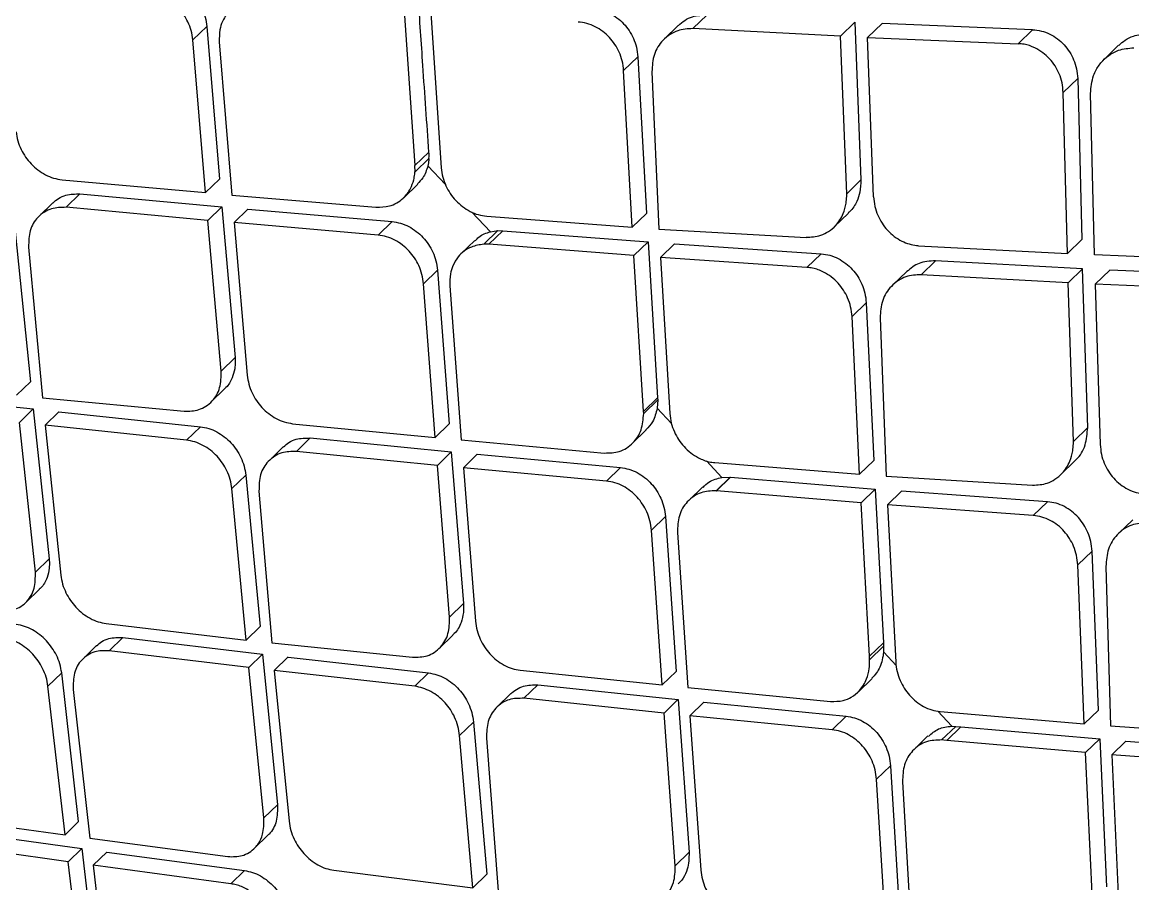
# Model space of a CAD drawing. Extents: x 400 to 501, y 484 to 634.
# Drawn here: x 490.131 to 491.311, y 584.493 to 585.409 of the extents above; entities that cross this region are included whole.
import ezdxf

# ---------------------------------------------------------------- set-up
doc = ezdxf.new("R2010")
doc.units = 0
doc.header["$MEASUREMENT"] = 0
doc.layers.add('DIM', color=3, linetype='Continuous')
doc.layers.add('GEOMETRY', color=3, linetype='Continuous', lineweight=25)

# ---------------------------------------------------------------- blocks, each defined once
blk = doc.blocks.new('2026 GRANDEE')
at = {"layer": 'GEOMETRY', "ltscale": 16}
for p, q in [((40.1119, -11.4192), (40.1232, -11.5837)), ((40.1402, -11.4211), (40.1512, -11.5859)), ((40.4186, -11.438), (40.4337, -11.4233)), ((40.4031, -11.4346), (40.388, -11.4492)), ((40.5754, -11.446), (40.5907, -11.4312)), ((40.5907, -11.4312), (40.5971, -11.5988)), ((40.6043, -11.4473), (40.6196, -11.4325)), ((40.7795, -11.4392), (40.6196, -11.4325)), ((39.9021, -11.4356), (39.8873, -11.45)), ((39.9021, -11.4356), (39.9156, -11.5981)), ((40.5754, -11.446), (40.4186, -11.438)), ((40.582, -11.6135), (40.5754, -11.446)), ((40.7641, -11.4541), (40.7795, -11.4392)), ((39.9008, -11.6124), (39.8873, -11.45)), ((39.9153, -11.4522), (39.9286, -11.6149)), ((40.6043, -11.4473), (40.7641, -11.4541)), ((40.6106, -11.6168), (40.6043, -11.4473)), ((40.871, -11.4557), (40.8556, -11.4707)), ((40.345, -11.4825), (40.3601, -11.4679)), ((40.3601, -11.4679), (40.3692, -11.6346)), ((40.3542, -11.6491), (40.345, -11.4825)), ((40.375, -11.4838), (40.3824, -11.6511)), ((40.8121, -11.5059), (40.8275, -11.491)), ((40.8275, -11.491), (40.8319, -11.6623)), ((40.8166, -11.6772), (40.8121, -11.5059)), ((40.8454, -11.6786), (40.8412, -11.5071)), ((40.1232, -11.5837), (40.1381, -11.5693)), ((40.1233, -11.5904), (40.1381, -11.576)), ((40.1233, -11.5904), (40.1232, -11.5837)), ((40.1557, -11.6036), (40.137, -11.5839)), ((39.7483, -11.5987), (39.9008, -11.6124)), ((39.9008, -11.6124), (39.9156, -11.5981)), ((40.582, -11.6135), (40.5971, -11.5988)), ((40.1113, -11.6178), (40.1262, -11.6033)), ((39.7384, -11.6233), (39.7237, -11.6376)), ((39.7525, -11.628), (39.7672, -11.6137)), ((39.7672, -11.6137), (39.9181, -11.6275)), ((39.9286, -11.6149), (40.0818, -11.6279)), ((39.9033, -11.6419), (39.7525, -11.628)), ((39.9033, -11.6419), (39.9181, -11.6276)), ((39.9181, -11.6275), (39.9321, -11.7878)), ((39.9311, -11.6443), (39.9458, -11.63)), ((39.9458, -11.63), (40.0989, -11.6432)), ((40.2036, -11.6539), (40.1837, -11.6331)), ((40.3542, -11.6491), (40.3692, -11.6346)), ((40.5687, -11.6488), (40.5839, -11.6342)), ((39.9174, -11.8021), (39.9033, -11.6419)), ((40.0841, -11.6576), (39.9311, -11.6443)), ((39.9311, -11.6443), (39.945, -11.8064)), ((40.0841, -11.6576), (40.0989, -11.6432)), ((40.1996, -11.6375), (40.3542, -11.6491)), ((39.6985, -11.6536), (39.7147, -11.8134)), ((40.1965, -11.6672), (40.2114, -11.6528)), ((40.2016, -11.6673), (40.2165, -11.6529)), ((40.2036, -11.6539), (40.2113, -11.6528)), ((40.2113, -11.6528), (40.2165, -11.6529)), ((40.2165, -11.6529), (40.371, -11.6648)), ((40.3824, -11.6511), (40.5388, -11.66)), ((39.7127, -11.6702), (39.7273, -11.8306)), ((40.187, -11.6631), (40.1721, -11.6776)), ((40.356, -11.6793), (40.2016, -11.6673)), ((40.356, -11.6793), (40.371, -11.6648)), ((40.371, -11.6648), (40.3811, -11.8305)), ((40.3841, -11.6813), (40.3991, -11.6668)), ((40.3991, -11.6668), (40.5549, -11.6774)), ((40.6585, -11.6688), (40.8166, -11.6772)), ((40.8166, -11.6772), (40.8319, -11.6623)), ((40.3662, -11.8449), (40.356, -11.6793)), ((40.5398, -11.692), (40.3841, -11.6813)), ((40.3841, -11.6813), (40.3941, -11.8473)), ((40.5398, -11.692), (40.5549, -11.6774)), ((41.0049, -11.6855), (40.8454, -11.6786)), ((40.1324, -11.7092), (40.1472, -11.6948)), ((40.1472, -11.6948), (40.1596, -11.8583)), ((40.6612, -11.6996), (40.6764, -11.6848)), ((40.8327, -11.6933), (40.6764, -11.6849)), ((40.8175, -11.7082), (40.8327, -11.6934)), ((40.8381, -11.8621), (40.8327, -11.6933)), ((40.8616, -11.6948), (40.8462, -11.7096)), ((41.0209, -11.7019), (40.8616, -11.6948)), ((40.6459, -11.6961), (40.6307, -11.7107)), ((40.8175, -11.7082), (40.6612, -11.6996)), ((40.1448, -11.8727), (40.1324, -11.7092)), ((40.1602, -11.7116), (40.1724, -11.8753)), ((40.8229, -11.8768), (40.8175, -11.7082)), ((41.0055, -11.7169), (40.8462, -11.7096)), ((40.8462, -11.7096), (40.8514, -11.8802)), ((40.5877, -11.7441), (40.6028, -11.7294)), ((40.6028, -11.7294), (40.6108, -11.8972)), ((40.5957, -11.9118), (40.5877, -11.7441)), ((40.6175, -11.7455), (40.6238, -11.9139)), ((39.9174, -11.8021), (39.9321, -11.7878)), ((39.7, -11.8276), (39.7146, -11.8134)), ((39.9063, -11.8353), (39.921, -11.8211)), ((39.568, -11.8259), (39.7176, -11.8424)), ((39.7273, -11.8306), (39.878, -11.8448)), ((40.3662, -11.8449), (40.3811, -11.8305)), ((40.3663, -11.8472), (40.3812, -11.8328)), ((40.3812, -11.8328), (40.3806, -11.8416)), ((40.3811, -11.8305), (40.3812, -11.8328)), ((39.703, -11.8566), (39.7176, -11.8424)), ((39.7176, -11.8424), (39.7345, -12.0016)), ((39.7302, -11.8596), (39.7449, -11.8454)), ((39.7449, -11.8454), (39.8952, -11.8613)), ((40.3663, -11.8472), (40.3662, -11.8449)), ((40.3958, -11.8578), (40.3806, -11.8416)), ((39.7199, -12.0158), (39.703, -11.8566)), ((39.8805, -11.8755), (39.7302, -11.8596)), ((39.7302, -11.8596), (39.7469, -12.019)), ((39.9933, -11.858), (40.1448, -11.8727)), ((40.1448, -11.8727), (40.1596, -11.8583)), ((39.8805, -11.8755), (39.8952, -11.8613)), ((40.3541, -11.8791), (40.369, -11.8647)), ((40.8229, -11.8768), (40.8381, -11.8621)), ((39.9833, -11.8827), (39.9686, -11.897)), ((39.9973, -11.8875), (40.012, -11.8732)), ((40.012, -11.8732), (40.1619, -11.888)), ((40.1724, -11.8753), (40.3248, -11.8892)), ((40.1471, -11.9023), (39.9973, -11.8875)), ((40.1471, -11.9023), (40.1619, -11.888)), ((40.1619, -11.888), (40.1749, -12.0493)), ((40.1747, -11.9049), (40.1895, -11.8906)), ((40.1895, -11.8906), (40.3417, -11.9047)), ((40.1601, -12.0636), (40.1471, -11.9023)), ((40.1747, -11.9049), (40.1876, -12.068)), ((40.3268, -11.9191), (40.1747, -11.9049)), ((40.3268, -11.9191), (40.3417, -11.9047)), ((40.4495, -11.9152), (40.4329, -11.8975)), ((40.4418, -11.8994), (40.5957, -11.9118)), ((40.5957, -11.9118), (40.6108, -11.8972)), ((40.8094, -11.9123), (40.8246, -11.8976)), ((39.9288, -11.9271), (39.9434, -11.9129)), ((39.9434, -11.9129), (39.9586, -12.0738)), ((40.4432, -11.9294), (40.4581, -11.9149)), ((40.4586, -11.915), (40.4437, -11.9295)), ((40.4495, -11.9152), (40.4581, -11.9149)), ((40.4586, -11.915), (40.6123, -11.9276)), ((40.6238, -11.9139), (40.7795, -11.9234)), ((39.9439, -12.088), (39.9287, -11.9271)), ((39.9575, -11.9297), (39.971, -12.0911)), ((40.4291, -11.9252), (40.4143, -11.9396)), ((40.4432, -11.9294), (40.4437, -11.9295)), ((40.5973, -11.9422), (40.4437, -11.9295)), ((40.5973, -11.9422), (40.6123, -11.9276)), ((40.6123, -11.9276), (40.6211, -12.0909)), ((40.6253, -11.9443), (40.6403, -11.9298)), ((40.7954, -11.941), (40.6403, -11.9298)), ((40.6061, -12.1053), (40.5973, -11.9422)), ((40.7803, -11.9557), (40.7954, -11.941)), ((40.6253, -11.9443), (40.6341, -12.1114)), ((40.7803, -11.9557), (40.6253, -11.9444)), ((40.3894, -11.9568), (40.3745, -11.9712)), ((40.3894, -11.9568), (40.4007, -12.1214)), ((40.886, -11.9601), (40.8708, -11.9748)), ((40.3858, -12.1358), (40.3745, -11.9712)), ((40.4022, -11.9738), (40.4133, -12.1386)), ((39.7345, -12.0016), (39.7199, -12.0158)), ((40.8276, -12.0082), (40.8428, -11.9936)), ((40.8496, -12.1625), (40.8428, -11.9935)), ((40.8345, -12.1771), (40.8276, -12.0082)), ((40.8574, -12.0098), (40.8625, -12.1794)), ((39.7097, -12.0482), (39.7243, -12.034)), ((40.1601, -12.0636), (40.1749, -12.0493)), ((39.7952, -12.0705), (39.9439, -12.088)), ((39.9439, -12.088), (39.9586, -12.0738)), ((40.1489, -12.097), (40.1636, -12.0827)), ((39.7849, -12.094), (39.7703, -12.1082)), ((39.7983, -12.0995), (39.8129, -12.0853)), ((39.8129, -12.0853), (39.9614, -12.1029)), ((39.971, -12.0911), (40.1207, -12.1063)), ((40.6061, -12.1053), (40.6211, -12.0909)), ((40.6064, -12.1089), (40.6213, -12.0945)), ((40.6211, -12.0909), (40.6213, -12.0944)), ((40.6213, -12.0944), (40.6213, -12.1007)), ((39.9468, -12.1171), (39.7983, -12.0995)), ((39.9468, -12.1171), (39.9614, -12.1029)), ((39.9614, -12.1029), (39.9773, -12.2631)), ((39.9738, -12.1203), (39.9884, -12.106)), ((39.9884, -12.1061), (40.1377, -12.123)), ((40.6346, -12.1152), (40.6214, -12.1008)), ((39.9627, -12.2772), (39.9468, -12.1171)), ((39.7333, -12.1372), (39.7478, -12.1231)), ((39.7659, -12.2811), (39.7479, -12.123)), ((39.9738, -12.1203), (39.9895, -12.2806)), ((40.123, -12.1372), (39.9738, -12.1203)), ((40.123, -12.1372), (40.1377, -12.123)), ((40.2352, -12.1202), (40.3858, -12.1358)), ((40.3858, -12.1358), (40.4007, -12.1214)), ((40.5941, -12.1433), (40.609, -12.1288)), ((39.7514, -12.2952), (39.7333, -12.1372)), ((39.7601, -12.1405), (39.7779, -12.2988)), ((40.239, -12.15), (40.2538, -12.1357)), ((40.2538, -12.1357), (40.4028, -12.1513)), ((40.4133, -12.1386), (40.5648, -12.1533)), ((40.2251, -12.145), (40.2104, -12.1593)), ((40.388, -12.1657), (40.239, -12.15)), ((40.388, -12.1657), (40.4027, -12.1513)), ((40.4028, -12.1513), (40.4146, -12.3137)), ((40.4302, -12.1541), (40.4153, -12.1685)), ((40.4302, -12.1541), (40.5815, -12.169)), ((40.3998, -12.328), (40.3879, -12.1657)), ((40.6937, -12.1796), (40.679, -12.1636)), ((40.6813, -12.1641), (40.8345, -12.1771)), ((40.8345, -12.1771), (40.8496, -12.1625)), ((40.1707, -12.1894), (40.1854, -12.1752)), ((40.1854, -12.1752), (40.1995, -12.3371)), ((40.5666, -12.1834), (40.4153, -12.1685)), ((40.4153, -12.1685), (40.4271, -12.3326)), ((40.5666, -12.1834), (40.5815, -12.169)), ((40.1848, -12.3513), (40.1707, -12.1894)), ((40.6684, -12.19), (40.6536, -12.2044)), ((40.6829, -12.1943), (40.6979, -12.1799)), ((40.6883, -12.1948), (40.7033, -12.1803)), ((40.6938, -12.1797), (40.6979, -12.1798)), ((40.6979, -12.1798), (40.7032, -12.1803)), ((40.7033, -12.1803), (40.8509, -12.1931)), ((40.8625, -12.1794), (41.0176, -12.1894)), ((40.1992, -12.1922), (40.2117, -12.3546)), ((40.8358, -12.2077), (40.6883, -12.1948)), ((40.8358, -12.2077), (40.8509, -12.1931)), ((40.8509, -12.1931), (40.8581, -12.3504)), ((40.8637, -12.21), (40.8788, -12.1954)), ((40.8788, -12.1954), (41.0334, -12.2072)), ((40.8431, -12.365), (40.8358, -12.2077)), ((40.8637, -12.21), (40.8713, -12.3783)), ((40.6138, -12.2361), (40.6286, -12.2217)), ((40.6286, -12.2217), (40.6387, -12.3874)), ((40.6239, -12.4019), (40.6138, -12.2361)), ((40.6413, -12.2388), (40.6511, -12.4048)), ((39.9627, -12.2772), (39.9773, -12.2631)), ((39.6054, -12.2751), (39.7514, -12.2952)), ((39.7514, -12.2952), (39.7659, -12.2811)), ((39.6248, -12.2897), (39.7692, -12.3098)), ((39.9523, -12.3097), (39.9669, -12.2956)), ((39.7547, -12.3239), (39.6104, -12.3037)), ((39.7779, -12.2988), (39.9245, -12.3183)), ((39.7692, -12.3098), (39.7547, -12.3239)), ((39.7692, -12.3098), (39.7879, -12.4655)), ((39.7812, -12.3275), (39.7957, -12.3134)), ((39.7958, -12.3134), (39.9422, -12.3331)), ((40.3998, -12.328), (40.4146, -12.3137)), ((39.7734, -12.4796), (39.7547, -12.3239)), ((39.7812, -12.3275), (39.7999, -12.485)), ((39.9276, -12.3472), (39.7812, -12.3275)), ((39.9276, -12.3472), (39.9422, -12.3331)), ((40.0371, -12.3328), (40.1848, -12.3513)), ((40.1848, -12.3513), (40.1995, -12.3371))]:
    blk.add_line(p, q, dxfattribs=at)
at = {"layer": 'GEOMETRY', "ltscale": 16, "flags": 128}
for points in [[(40.6064, -12.1089), (40.6062, -12.1069), (40.6062, -12.1053)], [(40.6883, -12.1948), (40.6853, -12.1946), (40.6829, -12.1943)]]:
    blk.add_lwpolyline(points, dxfattribs=at)
at = {"layer": 'GEOMETRY', "ltscale": 16}
for points, knots in [([(36.9464, -4.2423), (37.2144, -4.3889), (37.7476, -4.6804), (38.3461, -5.0481), (38.7578, -5.3149), (38.9927, -5.4716), (39.2291, -5.6336), (39.4813, -5.8116), (39.9332, -6.1406), (40.5669, -6.6341), (41.3463, -7.3052), (42.0186, -7.9447), (42.5944, -8.5411), (43.0838, -9.0854), (43.4716, -9.5484), (43.7677, -9.9209), (43.9793, -10.1965), (44.184, -10.4721), (44.3714, -10.733), (44.6491, -11.1316), (45.0105, -11.6808), (45.4523, -12.4067), (45.7251, -12.9062), (45.8621, -13.1572)], [0, 0, 0, 0, 0.071591, 0.14241, 0.164528, 0.186584, 0.208583, 0.231692, 0.258921, 0.339583, 0.419837, 0.499879, 0.556947, 0.614093, 0.671388, 0.698471, 0.72561, 0.752813, 0.778921, 0.800899, 0.866647, 0.932983, 1, 1, 1, 1]), ([(44.0881, -11.5796), (43.9518, -11.3641), (43.676, -10.9278), (43.221, -10.2904), (42.73, -9.6619), (42.2023, -9.0505), (41.6427, -8.4625), (41.0546, -7.9029), (40.4432, -7.3752), (39.8149, -6.8844), (39.1777, -6.4295), (38.7415, -6.1538), (38.5259, -6.0174)], [0, 0, 0, 0, 0.096358, 0.194984, 0.29578, 0.397663, 0.500023, 0.602394, 0.7043, 0.805058, 0.903601, 1, 1, 1, 1]), ([(43.8749, -11.7107), (43.7405, -11.4983), (43.4684, -11.0685), (43.0198, -10.4406), (42.5358, -9.8215), (42.016, -9.2195), (41.4648, -8.6404), (40.8857, -8.0892), (40.2836, -7.5694), (39.6647, -7.0856), (39.037, -6.637), (38.6073, -6.3651), (38.3948, -6.2306)], [0, 0, 0, 0, 0.0964045, 0.1950542, 0.2958468, 0.3977029, 0.5000235, 0.6023537, 0.7042327, 0.804988, 0.9035542, 1, 1, 1, 1]), ([(37.8932, -6.3225), (38.124, -6.4666), (38.5853, -6.7544), (39.2507, -7.2277), (39.895, -7.7298), (40.5159, -8.2625), (41.079, -8.792), (41.588, -9.3114), (42.0464, -9.816), (42.4858, -10.3385), (42.9044, -10.8787), (43.304, -11.4337), (43.5507, -11.8168), (43.6741, -12.0084)], [0, 0, 0, 0, 0.1000688, 0.1999124, 0.2997469, 0.3997863, 0.4998266, 0.5830232, 0.6662201, 0.7495517, 0.8330446, 0.9165066, 1, 1, 1, 1]), ([(37.6764, -6.9656), (37.8959, -7.0895), (38.3352, -7.3373), (38.971, -7.7494), (39.5844, -8.1924), (40.1697, -8.6683), (40.7249, -9.1761), (41.2461, -9.7197), (41.7353, -10.2961), (42.1921, -10.9015), (42.6202, -11.5291), (42.8779, -11.9647), (43.0068, -12.1825)], [0, 0, 0, 0, 0.100262, 0.200594, 0.300842, 0.400493, 0.499762, 0.599107, 0.699009, 0.799378, 0.89967, 1, 1, 1, 1]), ([(37.6627, -6.9911), (37.7995, -7.0678), (38.0596, -7.2136), (38.4235, -7.4323), (38.7426, -7.6369), (39.0187, -7.8234), (39.2534, -7.9892), (39.4476, -8.132), (39.5821, -8.2343), (39.6685, -8.3013), (39.7175, -8.3397), (39.7817, -8.3906), (39.864, -8.4565), (39.966, -8.5401), (40.0675, -8.6251), (40.2375, -8.7703), (40.4156, -8.9294), (40.5766, -9.0804), (40.6465, -9.1476), (40.6771, -9.1772), (40.6905, -9.1903), (40.6964, -9.1961), (40.699, -9.1986), (40.7003, -9.1998), (40.7008, -9.2004), (40.7011, -9.2006), (40.7011, -9.2006), (40.7011, -9.2006), (40.7011, -9.2006), (40.7013, -9.2008), (40.7019, -9.2014), (40.7045, -9.204), (40.7148, -9.2141), (40.7377, -9.2365), (40.7767, -9.2751), (40.8378, -9.3362), (40.9233, -9.4233), (41.0353, -9.5405), (41.1313, -9.644), (41.2051, -9.7252), (41.2503, -9.7756), (41.2972, -9.8285), (41.3459, -9.884), (41.3962, -9.942), (41.4482, -10.0028), (41.5004, -10.0646), (41.6686, -10.2661), (41.9446, -10.6157), (42.3122, -11.1264), (42.661, -11.6529), (42.8748, -12.0155), (42.9817, -12.1969)], [0, 0, 0, 0, 0.062481, 0.118844, 0.169135, 0.213352, 0.251461, 0.283422, 0.309236, 0.318658, 0.3269, 0.333965, 0.351242, 0.368824, 0.386373, 0.403893, 0.457678, 0.481272, 0.491642, 0.496202, 0.498209, 0.499091, 0.49948, 0.499651, 0.499785, 0.499785, 0.499785, 0.499787, 0.499791, 0.499809, 0.499878, 0.500152, 0.501246, 0.505611, 0.512881, 0.523059, 0.53994, 0.561408, 0.587481, 0.596044, 0.605011, 0.61438, 0.624154, 0.634334, 0.64492, 0.655914, 0.66648, 0.749216, 0.832806, 0.916374, 1, 1, 1, 1]), ([(37.5925, -7.5202), (37.6066, -7.5282), (37.6437, -7.549), (37.7111, -7.5868), (37.7894, -7.6309), (37.866, -7.6744), (37.9312, -7.712), (37.9927, -7.7483), (38.0546, -7.7854), (38.1665, -7.8533), (38.325, -7.9518), (38.5806, -8.1169), (38.8847, -8.3244), (39.2538, -8.5944), (39.6329, -8.8929), (40.0174, -9.2234), (40.4181, -9.6), (40.8321, -10.0316), (41.2539, -10.5226), (41.6071, -10.9799), (41.8999, -11.3924), (42.0769, -11.6588), (42.1889, -11.8345), (42.2405, -11.9168), (42.2917, -11.9997), (42.3409, -12.0805), (42.3907, -12.1638), (42.4386, -12.246), (42.4718, -12.3031), (42.4872, -12.3295)], [0, 0, 0, 0, 0.007015, 0.018363, 0.033423, 0.04585, 0.056436, 0.065972, 0.076735, 0.087613, 0.12255, 0.157338, 0.219068, 0.281467, 0.354683, 0.427219, 0.500115, 0.591822, 0.685047, 0.779146, 0.840884, 0.903128, 0.916964, 0.930722, 0.945004, 0.958992, 0.971501, 0.986828, 1, 1, 1, 1]), ([(37.5852, -7.5344), (37.7869, -7.6488), (38.1901, -7.8773), (38.7719, -8.2598), (39.3337, -8.6696), (39.8708, -9.1087), (40.3785, -9.5781), (40.8559, -10.0778), (41.3042, -10.6067), (41.7237, -11.1619), (42.1176, -11.7376), (42.3548, -12.1375), (42.4734, -12.3374)], [0, 0, 0, 0, 0.100345, 0.20059, 0.300906, 0.400755, 0.500092, 0.599382, 0.699069, 0.799349, 0.899659, 1, 1, 1, 1]), ([(37.5019, -8.2577), (37.7185, -8.3868), (38.1518, -8.6451), (38.77, -9.083), (39.3614, -9.5565), (39.9198, -10.0692), (40.4416, -10.6192), (40.9252, -11.2031), (41.3743, -11.8145), (41.6411, -12.2439), (41.7745, -12.4585)], [0, 0, 0, 0, 0.125001, 0.250001, 0.375003, 0.499997, 0.624991, 0.749994, 0.874996, 1, 1, 1, 1]), ([(33.1112, -8.6122), (33.301, -8.8166), (33.6802, -9.2249), (34.2607, -9.8374), (34.8462, -10.4484), (35.4368, -11.0578), (36.0312, -11.6653), (36.6288, -12.2707), (37.2294, -12.8738), (37.8326, -13.4744), (38.4383, -14.0724), (39.0461, -14.6672), (39.6559, -15.2581), (40.2672, -15.8439), (40.8801, -16.4248), (41.2887, -16.8043), (41.4933, -16.9943)], [0, 0, 0, 0, 0.071643, 0.14309, 0.214489, 0.285889, 0.357236, 0.428542, 0.499851, 0.571188, 0.642541, 0.713932, 0.785365, 0.856798, 0.928296, 1, 1, 1, 1]), ([(33.9473, -9.1847), (34.1002, -9.3342), (34.4079, -9.635), (34.8583, -10.0743), (35.2854, -10.4909), (35.6745, -10.8705), (36.0618, -11.2485), (36.4558, -11.6334), (36.8653, -12.0343), (37.205, -12.3676), (37.478, -12.6357), (37.687, -12.841), (37.8968, -13.0474), (38.1182, -13.2654), (38.3623, -13.5059), (38.6355, -13.7754), (38.9498, -14.0858), (39.3071, -14.439), (39.7095, -14.837), (40.1476, -15.2705), (40.6071, -15.7254), (40.921, -16.0353), (41.0767, -16.1891)], [0, 0, 0, 0, 0.064169, 0.129138, 0.188802, 0.243183, 0.292269, 0.351201, 0.408497, 0.464259, 0.494029, 0.523343, 0.552198, 0.58236, 0.616633, 0.655052, 0.697622, 0.749248, 0.805908, 0.86759, 0.934316, 1, 1, 1, 1]), ([(39.7927, -17.8288), (39.5267, -17.5294), (38.9972, -16.9336), (38.1493, -16.0898), (37.2847, -15.2735), (36.3973, -14.4849), (35.4987, -13.7223), (34.5911, -12.9819), (33.6654, -12.2723), (32.7101, -11.589), (32.0461, -11.1694), (31.7122, -10.9583)], [0, 0, 0, 0, 0.113392, 0.225638, 0.337341, 0.448782, 0.560233, 0.669481, 0.778832, 0.888788, 1, 1, 1, 1]), ([(39.8532, -11.3846), (39.8563, -11.385), (39.8623, -11.3859), (39.8712, -11.3895), (39.8794, -11.3945), (39.8888, -11.403), (39.8962, -11.4138), (39.9008, -11.4259), (39.9017, -11.4323), (39.9021, -11.4356)], [0, 0, 0, 0, 0.130174, 0.256888, 0.380526, 0.501599, 0.738616, 0.866257, 1, 1, 1, 1]), ([(39.8873, -11.45), (39.8868, -11.4467), (39.8859, -11.4403), (39.8813, -11.4282), (39.874, -11.4173), (39.8645, -11.4089), (39.8563, -11.4039), (39.8475, -11.4003), (39.8414, -11.3994), (39.8384, -11.399)], [0, 0, 0, 0, 0.133919, 0.261715, 0.498966, 0.619816, 0.7434, 0.870002, 1, 1, 1, 1]), ([(39.9481, -11.4083), (39.944, -11.4092), (39.9342, -11.4115), (39.9222, -11.422), (39.9153, -11.4368), (39.9153, -11.4478), (39.9153, -11.4522)], [0, 0, 0, 0, 0.207512, 0.500108, 0.798427, 1, 1, 1, 1]), ([(40.1381, -11.5693), (40.1359, -11.5386), (40.1321, -11.4838), (40.1284, -11.4288), (40.1268, -11.4047)], [0, 0, 0, 0, 0.56, 1, 1, 1, 1]), ([(40.3117, -11.4164), (40.3148, -11.4168), (40.3209, -11.4175), (40.3298, -11.421), (40.338, -11.4261), (40.3475, -11.4346), (40.3547, -11.4456), (40.359, -11.4579), (40.3597, -11.4645), (40.3601, -11.4679)], [0, 0, 0, 0, 0.129849, 0.256077, 0.379212, 0.499858, 0.736573, 0.864897, 1, 1, 1, 1]), ([(40.4033, -11.4347), (40.4054, -11.4328), (40.4098, -11.4288), (40.4199, -11.4241), (40.4284, -11.4236), (40.4337, -11.4233)], [0, 0, 0, 0, 0.262721, 0.542162, 1, 1, 1, 1]), ([(40.345, -11.4825), (40.3446, -11.4791), (40.3439, -11.4725), (40.3396, -11.4602), (40.3324, -11.4492), (40.3229, -11.4407), (40.3148, -11.4357), (40.3058, -11.4321), (40.2997, -11.4314), (40.2966, -11.431)], [0, 0, 0, 0, 0.135138, 0.263464, 0.500065, 0.620628, 0.743834, 0.870116, 1, 1, 1, 1]), ([(40.4186, -11.438), (40.413, -11.4383), (40.4043, -11.4388), (40.3939, -11.4441), (40.3846, -11.4518), (40.3763, -11.4649), (40.3754, -11.4775), (40.375, -11.4838)], [0, 0, 0, 0, 0.227453, 0.358198, 0.500151, 0.75082, 1, 1, 1, 1]), ([(40.7795, -11.4392), (40.7826, -11.4395), (40.7888, -11.4401), (40.7979, -11.4435), (40.8061, -11.4485), (40.8156, -11.4571), (40.8226, -11.4683), (40.8267, -11.4808), (40.8272, -11.4876), (40.8275, -11.491)], [0, 0, 0, 0, 0.130044, 0.256075, 0.378808, 0.499194, 0.735423, 0.864058, 1, 1, 1, 1]), ([(40.8711, -11.4559), (40.8733, -11.4539), (40.8779, -11.4497), (40.8883, -11.4446), (40.8972, -11.4439), (40.9026, -11.4434)], [0, 0, 0, 0, 0.258138, 0.540766, 1, 1, 1, 1]), ([(40.8121, -11.5059), (40.8118, -11.5025), (40.8113, -11.4958), (40.8072, -11.4832), (40.8001, -11.4719), (40.7905, -11.4633), (40.7813, -11.4578), (40.7724, -11.4544), (40.7662, -11.4542), (40.7641, -11.4541)], [0, 0, 0, 0, 0.13594, 0.264607, 0.500972, 0.624956, 0.749834, 0.912945, 1, 1, 1, 1]), ([(40.8412, -11.5071), (40.8417, -11.5005), (40.8425, -11.4915), (40.8478, -11.4801), (40.8535, -11.4721), (40.8618, -11.4652), (40.8727, -11.4596), (40.8816, -11.4589), (40.8872, -11.4584)], [0, 0, 0, 0, 0.249709, 0.338248, 0.500844, 0.648085, 0.780407, 1, 1, 1, 1]), ([(39.6994, -11.5476), (39.6999, -11.5509), (39.7009, -11.5572), (39.7056, -11.5692), (39.713, -11.58), (39.7225, -11.5885), (39.7306, -11.5936), (39.7394, -11.5973), (39.7453, -11.5982), (39.7483, -11.5987)], [0, 0, 0, 0, 0.133005, 0.260492, 0.498735, 0.62092, 0.744971, 0.871224, 1, 1, 1, 1]), ([(40.1381, -11.576), (40.138, -11.5775), (40.1378, -11.5802), (40.1372, -11.5828), (40.137, -11.5839)], [0, 0, 0, 0, 0.559995, 1, 1, 1, 1]), ([(40.1381, -11.576), (40.1382, -11.5747), (40.1383, -11.5725), (40.1382, -11.5703), (40.1381, -11.5693)], [0, 0, 0, 0, 0.560003, 1, 1, 1, 1]), ([(40.137, -11.5839), (40.1355, -11.5885), (40.1332, -11.596), (40.1279, -11.601), (40.1258, -11.6029)], [0, 0, 0, 0, 0.6089994, 1, 1, 1, 1]), ([(40.1512, -11.5859), (40.1516, -11.5892), (40.1525, -11.5957), (40.1569, -11.6079), (40.1642, -11.6189), (40.1737, -11.6274), (40.1818, -11.6326), (40.1906, -11.6362), (40.1965, -11.637), (40.1996, -11.6375)], [0, 0, 0, 0, 0.133981, 0.261894, 0.499584, 0.621911, 0.745789, 0.871674, 1, 1, 1, 1]), ([(40.0818, -11.6279), (40.0867, -11.6278), (40.0975, -11.6275), (40.1104, -11.6199), (40.1184, -11.6094), (40.1218, -11.6002), (40.1229, -11.5942), (40.1232, -11.5914), (40.1232, -11.5907), (40.1233, -11.5905), (40.1233, -11.5904), (40.1233, -11.5904)], [0, 0, 0, 0, 0.226802, 0.500181, 0.715806, 0.871142, 0.965926, 0.990559, 0.997178, 0.999651, 1, 1, 1, 1]), ([(40.5971, -11.5988), (40.597, -11.6032), (40.5967, -11.6114), (40.5926, -11.6228), (40.5882, -11.6304), (40.5843, -11.6335), (40.5837, -11.634)], [0, 0, 0, 0, 0.320521, 0.592751, 0.939164, 1, 1, 1, 1]), ([(39.7385, -11.6235), (39.7404, -11.6217), (39.7445, -11.6181), (39.754, -11.614), (39.7622, -11.6138), (39.7672, -11.6137)], [0, 0, 0, 0, 0.258113, 0.538018, 1, 1, 1, 1]), ([(40.5388, -11.6599), (40.5441, -11.6596), (40.5527, -11.6591), (40.5631, -11.6538), (40.5718, -11.6466), (40.5783, -11.6362), (40.5814, -11.6252), (40.582, -11.618), (40.5821, -11.6145), (40.582, -11.6136), (40.582, -11.6135)], [0, 0, 0, 0, 0.221226, 0.353117, 0.499071, 0.712076, 0.866719, 0.962729, 0.996175, 1, 1, 1, 1]), ([(40.6106, -11.6168), (40.611, -11.6202), (40.6116, -11.6268), (40.6158, -11.6392), (40.6229, -11.6505), (40.6324, -11.6591), (40.6427, -11.6656), (40.6518, -11.6681), (40.6576, -11.6688), (40.6584, -11.6688), (40.6585, -11.6688)], [0, 0, 0, 0, 0.134989, 0.263304, 0.500403, 0.625479, 0.750316, 0.96755, 0.996269, 1, 1, 1, 1]), ([(39.7525, -11.628), (39.7472, -11.6281), (39.7389, -11.6282), (39.7291, -11.6329), (39.7205, -11.6399), (39.7131, -11.6522), (39.7128, -11.6642), (39.7127, -11.6702)], [0, 0, 0, 0, 0.229385, 0.360142, 0.501397, 0.750978, 1, 1, 1, 1]), ([(40.0989, -11.6432), (40.1019, -11.6437), (40.1079, -11.6445), (40.1167, -11.6482), (40.1248, -11.6533), (40.1342, -11.6619), (40.1414, -11.6728), (40.146, -11.685), (40.1468, -11.6915), (40.1472, -11.6948)], [0, 0, 0, 0, 0.129319, 0.255659, 0.379424, 0.501113, 0.737157, 0.865229, 1, 1, 1, 1]), ([(40.1324, -11.7092), (40.1319, -11.7059), (40.1311, -11.6994), (40.1266, -11.6872), (40.1194, -11.6763), (40.11, -11.6678), (40.1019, -11.6626), (40.0931, -11.6589), (40.0871, -11.6581), (40.0841, -11.6576)], [0, 0, 0, 0, 0.134747, 0.262811, 0.498882, 0.620396, 0.744256, 0.870656, 1, 1, 1, 1]), ([(40.1874, -11.6635), (40.1886, -11.6622), (40.1928, -11.6573), (40.1991, -11.6553), (40.2036, -11.6539)], [0, 0, 0, 0, 0.282392, 1, 1, 1, 1]), ([(40.1964, -11.6672), (40.1919, -11.6679), (40.1812, -11.6695), (40.17, -11.6784), (40.1636, -11.6892), (40.1603, -11.6996), (40.1602, -11.7072), (40.1602, -11.7116)], [0, 0, 0, 0, 0.2137683, 0.4987812, 0.6726774, 0.8142808, 1, 1, 1, 1]), ([(40.2016, -11.6673), (40.2007, -11.6673), (40.1989, -11.6672), (40.1972, -11.6672), (40.1965, -11.6672)], [0, 0, 0, 0, 0.559269, 1, 1, 1, 1]), ([(40.5549, -11.6774), (40.558, -11.6778), (40.5641, -11.6786), (40.5729, -11.6822), (40.5811, -11.6873), (40.5904, -11.6958), (40.5975, -11.707), (40.6018, -11.7194), (40.6024, -11.726), (40.6028, -11.7294)], [0, 0, 0, 0, 0.129205, 0.255145, 0.378377, 0.499534, 0.735468, 0.864112, 1, 1, 1, 1]), ([(40.5877, -11.7441), (40.5873, -11.7407), (40.5866, -11.734), (40.5824, -11.7216), (40.5752, -11.7104), (40.5658, -11.7017), (40.5566, -11.6961), (40.5479, -11.6926), (40.5418, -11.6922), (40.5398, -11.692)], [0, 0, 0, 0, 0.135884, 0.264511, 0.500348, 0.62481, 0.749752, 0.916265, 1, 1, 1, 1]), ([(40.6764, -11.6848), (40.6703, -11.6852), (40.6586, -11.6858), (40.6501, -11.6929), (40.6461, -11.6963)], [0, 0, 0, 0, 0.52633, 1, 1, 1, 1]), ([(40.6612, -11.6996), (40.6557, -11.6999), (40.6469, -11.7003), (40.6365, -11.7056), (40.6273, -11.7134), (40.6189, -11.7265), (40.618, -11.7392), (40.6175, -11.7455)], [0, 0, 0, 0, 0.228711, 0.359055, 0.499941, 0.75058, 1, 1, 1, 1]), ([(39.9321, -11.7878), (39.9322, -11.7893), (39.9324, -11.7933), (39.9318, -11.8007), (39.929, -11.8103), (39.9251, -11.8175), (39.9214, -11.8205), (39.9209, -11.8209)], [0, 0, 0, 0, 0.112438, 0.306531, 0.582087, 0.93882, 1, 1, 1, 1]), ([(39.878, -11.8448), (39.8834, -11.8447), (39.8917, -11.8445), (39.9014, -11.8397), (39.9098, -11.8326), (39.9171, -11.8203), (39.9173, -11.8082), (39.9174, -11.8021)], [0, 0, 0, 0, 0.232806, 0.3627, 0.501391, 0.750873, 1, 1, 1, 1]), ([(39.945, -11.8064), (39.9455, -11.8096), (39.9464, -11.816), (39.951, -11.8281), (39.9583, -11.839), (39.9677, -11.8476), (39.9758, -11.8528), (39.9844, -11.8565), (39.9903, -11.8575), (39.9933, -11.858)], [0, 0, 0, 0, 0.1339, 0.261659, 0.498544, 0.621599, 0.74596, 0.87198, 1, 1, 1, 1]), ([(40.3248, -11.8892), (40.3301, -11.8891), (40.3416, -11.8887), (40.3554, -11.8795), (40.3648, -11.8651), (40.3658, -11.8532), (40.3663, -11.8472)], [0, 0, 0, 0, 0.233929, 0.500866, 0.751106, 1, 1, 1, 1]), ([(40.3806, -11.8416), (40.3794, -11.8467), (40.3773, -11.8556), (40.3713, -11.8617), (40.3687, -11.8644)], [0, 0, 0, 0, 0.567826, 1, 1, 1, 1]), ([(40.3941, -11.8473), (40.3945, -11.8506), (40.3952, -11.8572), (40.3996, -11.8694), (40.4068, -11.8806), (40.4162, -11.8893), (40.4253, -11.895), (40.4339, -11.8986), (40.4399, -11.8992), (40.4418, -11.8994)], [0, 0, 0, 0, 0.134833, 0.263052, 0.499691, 0.625005, 0.749677, 0.916927, 1, 1, 1, 1]), ([(39.8952, -11.8613), (39.8981, -11.8618), (39.904, -11.8627), (39.9127, -11.8665), (39.9207, -11.8717), (39.9301, -11.8803), (39.9374, -11.8912), (39.942, -11.9032), (39.943, -11.9096), (39.9435, -11.9129)], [0, 0, 0, 0, 0.128772, 0.255034, 0.379103, 0.501359, 0.736911, 0.865046, 1, 1, 1, 1]), ([(40.8245, -11.8974), (40.825, -11.8969), (40.8301, -11.8928), (40.8365, -11.8811), (40.8376, -11.8684), (40.8381, -11.8621)], [0, 0, 0, 0, 0.061929, 0.530927, 1, 1, 1, 1]), ([(39.9288, -11.9271), (39.9283, -11.9238), (39.9273, -11.9174), (39.9226, -11.9054), (39.9153, -11.8945), (39.906, -11.886), (39.898, -11.8808), (39.8893, -11.877), (39.8834, -11.876), (39.8805, -11.8755)], [0, 0, 0, 0, 0.135067, 0.263307, 0.499026, 0.621021, 0.74508, 0.871302, 1, 1, 1, 1]), ([(39.9834, -11.8828), (39.9853, -11.8811), (39.9893, -11.8776), (39.9987, -11.8734), (40.0069, -11.8733), (40.012, -11.8732)], [0, 0, 0, 0, 0.252133, 0.530858, 1, 1, 1, 1]), ([(40.7795, -11.9234), (40.7849, -11.9231), (40.7935, -11.9226), (40.8038, -11.9173), (40.8126, -11.9099), (40.8191, -11.8995), (40.8222, -11.8884), (40.8229, -11.8813), (40.8229, -11.878), (40.8229, -11.8771), (40.8229, -11.8768), (40.8229, -11.8768)], [0, 0, 0, 0, 0.22259, 0.354061, 0.498885, 0.713947, 0.869322, 0.964721, 0.989876, 0.998872, 1, 1, 1, 1]), ([(40.8514, -11.8802), (40.8517, -11.8836), (40.8523, -11.8903), (40.8564, -11.9028), (40.8634, -11.9141), (40.8727, -11.9228), (40.8808, -11.9279), (40.8897, -11.9315), (40.8957, -11.9323), (40.8988, -11.9326)], [0, 0, 0, 0, 0.135632, 0.26416, 0.500376, 0.622833, 0.746478, 0.871985, 1, 1, 1, 1]), ([(39.9973, -11.8875), (39.992, -11.8876), (39.9836, -11.8877), (39.9739, -11.8924), (39.9653, -11.8994), (39.9579, -11.9116), (39.9576, -11.9237), (39.9575, -11.9297)], [0, 0, 0, 0, 0.231512, 0.361778, 0.501519, 0.750952, 1, 1, 1, 1]), ([(40.3417, -11.9047), (40.3447, -11.9051), (40.3506, -11.906), (40.3593, -11.9098), (40.3674, -11.915), (40.3767, -11.9236), (40.3838, -11.9347), (40.3882, -11.9469), (40.389, -11.9535), (40.3894, -11.9568)], [0, 0, 0, 0, 0.128649, 0.254752, 0.378738, 0.501118, 0.735975, 0.864345, 1, 1, 1, 1]), ([(40.3745, -11.9712), (40.3741, -11.9679), (40.3733, -11.9613), (40.3689, -11.9491), (40.3618, -11.9381), (40.3525, -11.9294), (40.3445, -11.9242), (40.3357, -11.9205), (40.3298, -11.9196), (40.3268, -11.9191)], [0, 0, 0, 0, 0.135627, 0.263998, 0.498929, 0.621026, 0.74512, 0.871303, 1, 1, 1, 1]), ([(40.4296, -11.9257), (40.4315, -11.9237), (40.4368, -11.9181), (40.4445, -11.9163), (40.4495, -11.9152)], [0, 0, 0, 0, 0.35821, 1, 1, 1, 1]), ([(40.4431, -11.9294), (40.4377, -11.9296), (40.4292, -11.93), (40.4193, -11.9351), (40.4106, -11.9425), (40.4029, -11.9552), (40.4024, -11.9676), (40.4022, -11.9738)], [0, 0, 0, 0, 0.231333, 0.361672, 0.501637, 0.751144, 1, 1, 1, 1]), ([(40.8428, -11.9935), (40.8424, -11.9901), (40.8418, -11.9834), (40.8377, -11.971), (40.8307, -11.9597), (40.8214, -11.9511), (40.8134, -11.9459), (40.8045, -11.9422), (40.7985, -11.9414), (40.7954, -11.941)], [0, 0, 0, 0, 0.13658, 0.265416, 0.500187, 0.621982, 0.745466, 0.871276, 1, 1, 1, 1]), ([(40.8276, -12.0082), (40.8273, -12.0048), (40.8267, -11.9981), (40.8225, -11.9856), (40.8156, -11.9744), (40.8063, -11.9657), (40.7982, -11.9606), (40.7894, -11.9569), (40.7834, -11.9561), (40.7803, -11.9557)], [0, 0, 0, 0, 0.136671, 0.265619, 0.500679, 0.622103, 0.745532, 0.871302, 1, 1, 1, 1]), ([(40.9013, -11.9637), (40.8957, -11.964), (40.8869, -11.9644), (40.8765, -11.9698), (40.8673, -11.9775), (40.8589, -11.9907), (40.8579, -12.0034), (40.8574, -12.0098)], [0, 0, 0, 0, 0.22964, 0.359658, 0.499713, 0.750338, 1, 1, 1, 1]), ([(39.7345, -12.0016), (39.7346, -12.002), (39.7347, -12.003), (39.7348, -12.0064), (39.7347, -12.013), (39.7323, -12.0229), (39.7284, -12.0305), (39.7246, -12.0335), (39.7241, -12.0339)], [0, 0, 0, 0, 0.026465, 0.079227, 0.263499, 0.552499, 0.945712, 1, 1, 1, 1]), ([(39.6818, -12.0568), (39.6871, -12.0569), (39.6953, -12.057), (39.7048, -12.0525), (39.7129, -12.0457), (39.72, -12.0337), (39.7199, -12.0217), (39.7199, -12.0158)], [0, 0, 0, 0, 0.234641, 0.364025, 0.501224, 0.750629, 1, 1, 1, 1]), ([(39.7469, -12.019), (39.7474, -12.0222), (39.7485, -12.0285), (39.7532, -12.0405), (39.7606, -12.0513), (39.77, -12.0599), (39.778, -12.0652), (39.7865, -12.069), (39.7923, -12.07), (39.7952, -12.0706)], [0, 0, 0, 0, 0.134108, 0.262007, 0.498732, 0.622346, 0.746921, 0.872721, 1, 1, 1, 1]), ([(40.1749, -12.0493), (40.1749, -12.0493), (40.1749, -12.0494), (40.1749, -12.0497), (40.1749, -12.0505), (40.1751, -12.0537), (40.1748, -12.0604), (40.1722, -12.0707), (40.1681, -12.0788), (40.164, -12.0821), (40.1635, -12.0825)], [0, 0, 0, 0, 0.002281, 0.00631, 0.019614, 0.067203, 0.246169, 0.536551, 0.937774, 1, 1, 1, 1]), ([(39.7479, -12.123), (39.7473, -12.1198), (39.7462, -12.1134), (39.7414, -12.1015), (39.7322, -12.088), (39.7195, -12.0781), (39.7082, -12.0731), (39.7025, -12.072), (39.6996, -12.0715)], [0, 0, 0, 0, 0.13568, 0.264233, 0.49947, 0.745528, 0.871733, 1, 1, 1, 1]), ([(40.1207, -12.1063), (40.1261, -12.1062), (40.1344, -12.1061), (40.144, -12.1013), (40.1524, -12.0942), (40.1597, -12.0818), (40.16, -12.0697), (40.1601, -12.0636)], [0, 0, 0, 0, 0.234461, 0.363911, 0.501327, 0.750773, 1, 1, 1, 1]), ([(40.1875, -12.068), (40.188, -12.0713), (40.1889, -12.0778), (40.1934, -12.0899), (40.2006, -12.101), (40.2099, -12.1097), (40.2179, -12.1149), (40.2265, -12.1187), (40.2323, -12.1197), (40.2352, -12.1202)], [0, 0, 0, 0, 0.134857, 0.262927, 0.498467, 0.622343, 0.746979, 0.872744, 1, 1, 1, 1]), ([(39.7333, -12.1372), (39.7328, -12.1339), (39.7317, -12.1275), (39.7268, -12.1156), (39.7177, -12.1021), (39.7049, -12.0923), (39.6937, -12.0872), (39.6879, -12.0861), (39.685, -12.0856)], [0, 0, 0, 0, 0.135742, 0.264372, 0.499801, 0.74558, 0.871773, 1, 1, 1, 1]), ([(39.785, -12.0942), (39.7868, -12.0926), (39.7906, -12.0892), (39.7997, -12.0852), (39.8078, -12.0853), (39.8129, -12.0853)], [0, 0, 0, 0, 0.2464746, 0.5257917, 1, 1, 1, 1]), ([(39.7983, -12.0995), (39.793, -12.0994), (39.7848, -12.0993), (39.7753, -12.1038), (39.7671, -12.1106), (39.7601, -12.1226), (39.7601, -12.1346), (39.7601, -12.1405)], [0, 0, 0, 0, 0.232776, 0.362665, 0.501326, 0.750709, 1, 1, 1, 1]), ([(40.6213, -12.1008), (40.6204, -12.1064), (40.6187, -12.1174), (40.6121, -12.125), (40.6089, -12.1287)], [0, 0, 0, 0, 0.513509, 1, 1, 1, 1]), ([(40.5648, -12.1533), (40.5694, -12.1533), (40.5772, -12.1533), (40.5877, -12.1488), (40.5968, -12.1415), (40.6033, -12.1309), (40.606, -12.12), (40.6064, -12.1132), (40.6064, -12.11), (40.6064, -12.1092), (40.6064, -12.109), (40.6064, -12.1089), (40.6064, -12.1089), (40.6064, -12.1089)], [0, 0, 0, 0, 0.195523, 0.334549, 0.501065, 0.71827, 0.874025, 0.968, 0.991756, 0.997817, 0.999393, 0.999939, 1, 1, 1, 1]), ([(40.6341, -12.1114), (40.6344, -12.1148), (40.6352, -12.1214), (40.6394, -12.1337), (40.6465, -12.1449), (40.6557, -12.1537), (40.6637, -12.159), (40.6724, -12.1627), (40.6783, -12.1636), (40.6813, -12.1641)], [0, 0, 0, 0, 0.13568, 0.264212, 0.499852, 0.623427, 0.747643, 0.873004, 1, 1, 1, 1]), ([(40.1377, -12.123), (40.1406, -12.1235), (40.1465, -12.1245), (40.1551, -12.1283), (40.163, -12.1336), (40.1723, -12.1423), (40.1794, -12.1532), (40.184, -12.1653), (40.1849, -12.1718), (40.1854, -12.1752)], [0, 0, 0, 0, 0.127938, 0.253888, 0.378184, 0.501219, 0.735365, 0.863908, 1, 1, 1, 1]), ([(40.1707, -12.1894), (40.1702, -12.1861), (40.1693, -12.1796), (40.1647, -12.1675), (40.1575, -12.1565), (40.1483, -12.1479), (40.1403, -12.1426), (40.1317, -12.1388), (40.1259, -12.1377), (40.123, -12.1372)], [0, 0, 0, 0, 0.136166, 0.26479, 0.499111, 0.621792, 0.746118, 0.872077, 1, 1, 1, 1]), ([(40.2253, -12.1452), (40.2271, -12.1435), (40.231, -12.14), (40.2404, -12.1358), (40.2486, -12.1357), (40.2538, -12.1357)], [0, 0, 0, 0, 0.24713, 0.524848, 1, 1, 1, 1]), ([(40.239, -12.15), (40.2337, -12.15), (40.2253, -12.15), (40.2156, -12.1548), (40.2072, -12.1618), (40.1997, -12.174), (40.1994, -12.1861), (40.1992, -12.1922)], [0, 0, 0, 0, 0.233272, 0.363063, 0.501443, 0.750845, 1, 1, 1, 1]), ([(40.5815, -12.169), (40.5845, -12.1695), (40.5904, -12.1704), (40.5991, -12.1742), (40.6071, -12.1795), (40.6162, -12.1883), (40.6232, -12.1994), (40.6275, -12.2117), (40.6283, -12.2183), (40.6287, -12.2217)], [0, 0, 0, 0, 0.128128, 0.254076, 0.378303, 0.501487, 0.735025, 0.863589, 1, 1, 1, 1]), ([(40.6138, -12.2361), (40.6134, -12.2327), (40.6126, -12.2261), (40.6083, -12.2138), (40.6013, -12.2027), (40.5921, -12.194), (40.5842, -12.1887), (40.5755, -12.1848), (40.5696, -12.1839), (40.5666, -12.1834)], [0, 0, 0, 0, 0.136513, 0.26519, 0.498973, 0.621588, 0.745911, 0.871897, 1, 1, 1, 1]), ([(40.6689, -12.1905), (40.6723, -12.1875), (40.6791, -12.1812), (40.6888, -12.1802), (40.6937, -12.1797)], [0, 0, 0, 0, 0.490425, 1, 1, 1, 1]), ([(40.6829, -12.1943), (40.6774, -12.1945), (40.6688, -12.1947), (40.6588, -12.1998), (40.65, -12.2072), (40.6422, -12.22), (40.6416, -12.2325), (40.6413, -12.2388)], [0, 0, 0, 0, 0.232854, 0.362829, 0.501703, 0.751076, 1, 1, 1, 1]), ([(41.0182, -12.2219), (41.0168, -12.2218), (41.0127, -12.2215), (40.9999, -12.2206), (40.9757, -12.2188), (40.9282, -12.2152), (40.8895, -12.2121), (40.8637, -12.21)], [0, 0, 0, 0, 0.027614, 0.078222, 0.248424, 0.497807, 1, 1, 1, 1]), ([(39.9773, -12.2631), (39.9772, -12.269), (39.977, -12.281), (39.9717, -12.2915), (39.9673, -12.2951), (39.9668, -12.2954)], [0, 0, 0, 0, 0.472301, 0.944115, 1, 1, 1, 1]), ([(39.9245, -12.3183), (39.9297, -12.3184), (39.9378, -12.3185), (39.9473, -12.3141), (39.953, -12.3095), (39.958, -12.303), (39.9626, -12.2932), (39.9627, -12.2832), (39.9627, -12.2772)], [0, 0, 0, 0, 0.22918, 0.359768, 0.500814, 0.587512, 0.750848, 1, 1, 1, 1]), ([(39.9895, -12.2806), (39.99, -12.2839), (39.991, -12.2903), (39.9956, -12.3023), (40.0029, -12.3133), (40.0121, -12.322), (40.0201, -12.3273), (40.0286, -12.3312), (40.0343, -12.3323), (40.0371, -12.3328)], [0, 0, 0, 0, 0.135286, 0.263575, 0.498697, 0.623233, 0.748114, 0.873613, 1, 1, 1, 1]), ([(40.4146, -12.3137), (40.4144, -12.3199), (40.4142, -12.33), (40.4091, -12.34), (40.4056, -12.3451), (40.4035, -12.3467), (40.4031, -12.3471)], [0, 0, 0, 0, 0.472015, 0.768228, 0.944377, 1, 1, 1, 1]), ([(40.3604, -12.3708), (40.3656, -12.3707), (40.3738, -12.3707), (40.3835, -12.3659), (40.3893, -12.361), (40.3945, -12.3543), (40.3994, -12.3442), (40.3997, -12.3341), (40.3998, -12.328)], [0, 0, 0, 0, 0.228659, 0.359393, 0.500904, 0.588008, 0.750947, 1, 1, 1, 1]), ([(39.9422, -12.3331), (39.945, -12.3336), (39.9507, -12.3347), (39.9592, -12.3386), (39.9671, -12.344), (39.9763, -12.3526), (39.9835, -12.3635), (39.9883, -12.3755), (39.9893, -12.3819), (39.9899, -12.3852)], [0, 0, 0, 0, 0.127091, 0.252741, 0.377195, 0.500825, 0.734146, 0.86307, 1, 1, 1, 1]), ([(40.4271, -12.3326), (40.4275, -12.336), (40.4283, -12.3425), (40.4327, -12.3547), (40.4398, -12.3658), (40.449, -12.3746), (40.4569, -12.38), (40.4655, -12.3839), (40.4712, -12.3849), (40.4741, -12.3854)], [0, 0, 0, 0, 0.135842, 0.264231, 0.498388, 0.623062, 0.747963, 0.873481, 1, 1, 1, 1]), ([(39.9753, -12.3994), (39.9748, -12.3961), (39.9737, -12.3896), (39.969, -12.3776), (39.9617, -12.3667), (39.9525, -12.358), (39.9436, -12.3522), (39.9353, -12.3483), (39.9295, -12.3475), (39.9276, -12.3472)], [0, 0, 0, 0, 0.136956, 0.265922, 0.499364, 0.624604, 0.749369, 0.915057, 1, 1, 1, 1])]:
    blk.add_open_spline(points, degree=3, knots=knots, dxfattribs=at)

msp = doc.modelspace()

# ---------------------------------------------------------------- block references
at = {"layer": 'DIM'}
msp.add_blockref('2026 GRANDEE', (450.4248, 596.8403), dxfattribs=at)

doc.saveas('drawing.dxf')
